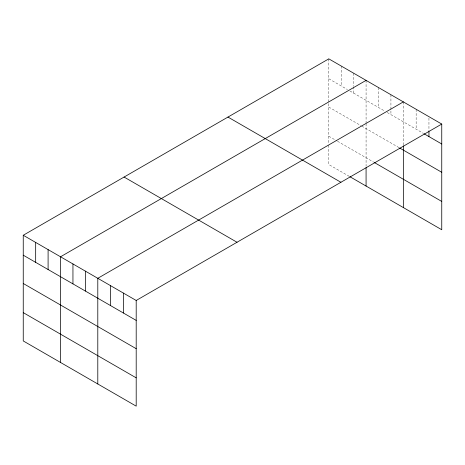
<?xml version="1.0" encoding="UTF-8"?>
<svg xmlns="http://www.w3.org/2000/svg" width="465" height="465" viewBox="0 0 465 465"><rect width="100%" height="100%" fill="white"/><g stroke="black" fill="none" stroke-linecap="round" stroke-linejoin="round"><path stroke-width="0.35" stroke-dasharray="2.33 1.74" d="M328.801 78.777L347.436 89.536M349.924 90.971L384.712 111.054M387.194 112.489L423.464 133.426M328.801 107.072L361.107 125.724M361.729 126.085L398.999 147.603M328.801 136.228L336.881 140.889M337.497 141.25L373.529 162.053M349.302 176.363L328.801 164.529L328.801 144.72M428.951 118.098L428.951 130.903M416.146 109.281L416.146 129.206M403.347 101.893L403.347 145.161M390.925 94.721L390.925 114.64M378.498 87.548L378.498 107.467M366.077 80.375L366.077 122.934M366.077 123.644L366.077 166.238M353.65 73.203L353.65 86.008M353.65 86.717L353.65 93.122M341.229 66.03L341.229 85.949M328.801 58.852L328.801 144.011"/><path stroke-width="0.7" d="M441.75 124.062L136.198 300.471L136.198 406.148L23.25 340.938L23.25 235.261L328.801 58.852L441.75 124.062L441.75 229.739L349.924 176.723M366.077 80.375L60.52 256.785L60.52 362.456M403.347 101.893L97.795 278.303L97.795 383.974M424.074 133.781L441.75 143.987M399.621 147.963L441.75 172.282M374.151 162.413L441.75 201.438M227.972 117.07L340.915 182.28M124.085 177.049L237.028 242.259M23.25 235.261L136.198 300.471M23.25 255.186L136.198 320.397M23.25 283.481L136.198 348.692M23.25 312.637L136.198 377.847M428.951 131.612L428.951 136.594M403.347 145.871L403.347 207.564M366.077 167.65L366.077 186.047M123.399 293.084L123.399 313.003M110.594 285.69L110.594 305.615M85.368 271.13L85.368 291.049M72.947 263.957L72.947 283.877M48.098 249.612L48.098 269.531M35.671 242.434L35.671 262.359"/></g></svg>
